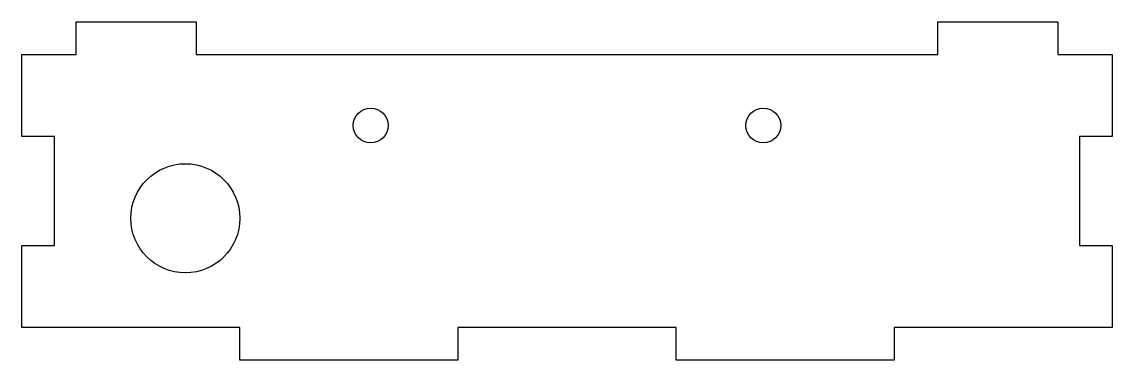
# Model space of a CAD drawing. Header units: millimetres. Extents: x -50 to 50, y -34 to -3.
import ezdxf

# ---------------------------------------------------------------- set-up
doc = ezdxf.new("R2010")
doc.units = ezdxf.units.MM
doc.layers.get('0').update_dxf_attribs({"linetype": 'CONTINUOUS'})

msp = doc.modelspace()

# ---------------------------------------------------------------- linework, layer by layer
msp.add_lwpolyline([(-34, -3), (-34, -6), (34, -6), (34, -3), (45, -3), (45, -6), (50, -6), (50, -13.5), (47, -13.5), (47, -23.5), (50, -23.5), (50, -31), (30, -31), (30, -34), (10, -34), (10, -31), (-10, -31), (-10, -34), (-30, -34), (-30, -31), (-50, -31), (-50, -23.5), (-47, -23.5), (-47, -13.5), (-50, -13.5), (-50, -6), (-45, -6), (-45, -3)], close=True)
for centre, radius in [((-18, -12.5), 1.6), ((18, -12.5), 1.6), ((-35, -21), 5)]:
    msp.add_circle(centre, radius)

doc.saveas('drawing.dxf')
